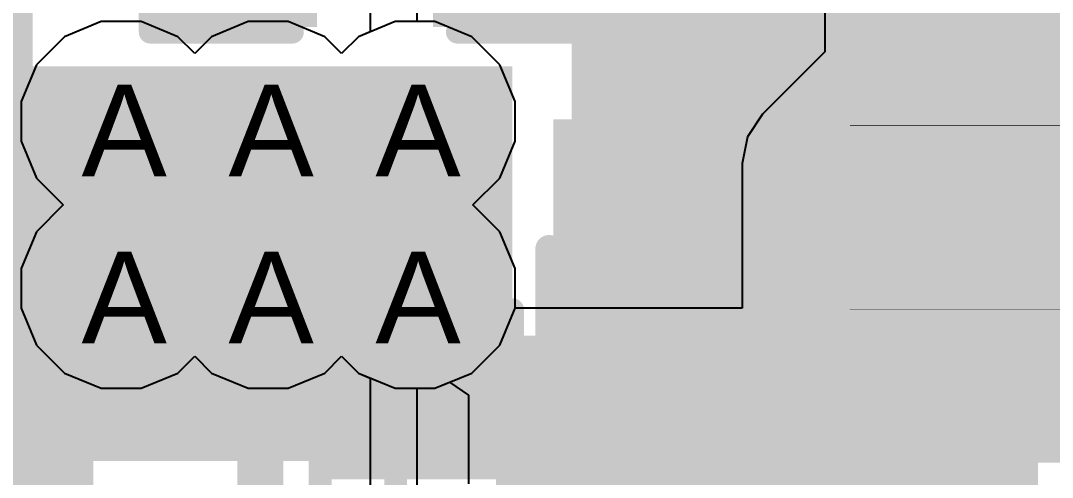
# Model space of a CAD drawing. Header units: inches. Extents: x 0 to 5271, y 0 to 5417.
# Drawn here: x 7.05 to 12.77, y 64.32 to 66.85 of the extents above; entities that cross this region are included whole.
import ezdxf

# ---------------------------------------------------------------- set-up
doc = ezdxf.new("R2010")
doc.units = ezdxf.units.IN
for name, color, linetype in [('Bottom Layer', 5, 'Continuous'), ('Bottom Overlay', 54, 'Continuous'), ('Bottom Paste', 16, 'Continuous'), ('Bottom Solder', 6, 'Continuous'), ('Drill Drawing', 1, 'Continuous'), ('L2_GND1', 16, 'Continuous'), ('L3_SIG1', 76, 'Continuous'), ('L4_PWR', 90, 'Continuous'), ('L5_GND2', 156, 'Continuous'), ('L6_SIG2', 130, 'Continuous'), ('L7_GND3', 216, 'Continuous'), ('Top Layer', 1, 'Continuous'), ('Top Overlay', 2, 'Continuous'), ('Top Paste', 8, 'Continuous'), ('Top Solder', 216, 'Continuous'), ('Via Holes', 16, 'Continuous')]:
    doc.layers.add(name, color=color, linetype=linetype)
doc.styles.add('Arial', font='', dxfattribs={"height": 0.2})
doc.styles.get('Arial').set_extended_font_data('Arial')

# ---------------------------------------------------------------- blocks, each defined once
blk = doc.blocks.new('CP2102N_A02_GQFN24R_141')
at = {"layer": 'Top Layer'}
for points in [[(-1.4, 1.525), (-1.4, 2.375), (-1.1, 2.375), (-1.1, 1.525)], [(-0.9, 1.525), (-0.9, 2.375), (-0.6, 2.375), (-0.6, 1.525)], [(-0.4, 1.525), (-0.4, 2.375), (-0.1, 2.375), (-0.1, 1.525)], [(0.1, 1.525), (0.1, 2.375), (0.4, 2.375), (0.4, 1.525)], [(0.6, 1.525), (0.6, 2.375), (0.9, 2.375), (0.9, 1.525)], [(1.1, 1.525), (1.1, 2.375), (1.4, 2.375), (1.4, 1.525)], [(-2.375, 1.4), (-1.525, 1.4), (-1.525, 1.1), (-2.375, 1.1)], [(1.525, 1.4), (2.375, 1.4), (2.375, 1.1), (1.525, 1.1)], [(-1.275, -1.275), (-1.275, 1.275), (1.275, 1.275), (1.275, -1.275)], [(-2.375, 0.9), (-1.525, 0.9), (-1.525, 0.6), (-2.375, 0.6)], [(1.525, 0.9), (2.375, 0.9), (2.375, 0.6), (1.525, 0.6)], [(-2.375, 0.4), (-1.525, 0.4), (-1.525, 0.1), (-2.375, 0.1)], [(1.525, 0.4), (2.375, 0.4), (2.375, 0.1), (1.525, 0.1)], [(-2.375, -0.1), (-1.525, -0.1), (-1.525, -0.4), (-2.375, -0.4)], [(1.525, -0.1), (2.375, -0.1), (2.375, -0.4), (1.525, -0.4)], [(-2.375, -0.6), (-1.525, -0.6), (-1.525, -0.9), (-2.375, -0.9)], [(1.525, -0.6), (2.375, -0.6), (2.375, -0.9), (1.525, -0.9)], [(-2.375, -1.1), (-1.525, -1.1), (-1.525, -1.4), (-2.375, -1.4)], [(1.525, -1.1), (2.375, -1.1), (2.375, -1.4), (1.525, -1.4)], [(-1.4, -2.375), (-1.4, -1.525), (-1.1, -1.525), (-1.1, -2.375)], [(-0.9, -2.375), (-0.9, -1.525), (-0.6, -1.525), (-0.6, -2.375)], [(-0.4, -2.375), (-0.4, -1.525), (-0.1, -1.525), (-0.1, -2.375)], [(0.1, -2.375), (0.1, -1.525), (0.4, -1.525), (0.4, -2.375)], [(0.6, -2.375), (0.6, -1.525), (0.9, -1.525), (0.9, -2.375)], [(1.1, -2.375), (1.1, -1.525), (1.4, -1.525), (1.4, -2.375)]]:
    blk.add_hatch(color=1, dxfattribs=at).paths.add_polyline_path(points)
at = {"layer": 'Top Paste'}
for points in [[(-1.4, 1.525), (-1.4, 2.375), (-1.1, 2.375), (-1.1, 1.525)], [(-0.9, 1.525), (-0.9, 2.375), (-0.6, 2.375), (-0.6, 1.525)], [(-0.4, 1.525), (-0.4, 2.375), (-0.1, 2.375), (-0.1, 1.525)], [(0.1, 1.525), (0.1, 2.375), (0.4, 2.375), (0.4, 1.525)], [(0.6, 1.525), (0.6, 2.375), (0.9, 2.375), (0.9, 1.525)], [(1.1, 1.525), (1.1, 2.375), (1.4, 2.375), (1.4, 1.525)], [(-2.375, 1.4), (-1.525, 1.4), (-1.525, 1.1), (-2.375, 1.1)], [(1.525, 1.4), (2.375, 1.4), (2.375, 1.1), (1.525, 1.1)], [(-1.275, -1.275), (-1.275, 1.275), (1.275, 1.275), (1.275, -1.275)], [(-2.375, 0.9), (-1.525, 0.9), (-1.525, 0.6), (-2.375, 0.6)], [(1.525, 0.9), (2.375, 0.9), (2.375, 0.6), (1.525, 0.6)], [(-2.375, 0.4), (-1.525, 0.4), (-1.525, 0.1), (-2.375, 0.1)], [(1.525, 0.4), (2.375, 0.4), (2.375, 0.1), (1.525, 0.1)], [(-2.375, -0.1), (-1.525, -0.1), (-1.525, -0.4), (-2.375, -0.4)], [(1.525, -0.1), (2.375, -0.1), (2.375, -0.4), (1.525, -0.4)], [(-2.375, -0.6), (-1.525, -0.6), (-1.525, -0.9), (-2.375, -0.9)], [(1.525, -0.6), (2.375, -0.6), (2.375, -0.9), (1.525, -0.9)], [(-2.375, -1.1), (-1.525, -1.1), (-1.525, -1.4), (-2.375, -1.4)], [(1.525, -1.1), (2.375, -1.1), (2.375, -1.4), (1.525, -1.4)], [(-1.4, -2.375), (-1.4, -1.525), (-1.1, -1.525), (-1.1, -2.375)], [(-0.9, -2.375), (-0.9, -1.525), (-0.6, -1.525), (-0.6, -2.375)], [(-0.4, -2.375), (-0.4, -1.525), (-0.1, -1.525), (-0.1, -2.375)], [(0.1, -2.375), (0.1, -1.525), (0.4, -1.525), (0.4, -2.375)], [(0.6, -2.375), (0.6, -1.525), (0.9, -1.525), (0.9, -2.375)], [(1.1, -2.375), (1.1, -1.525), (1.4, -1.525), (1.4, -2.375)]]:
    blk.add_hatch(color=8, dxfattribs=at).paths.add_polyline_path(points)
at = {"layer": 'Top Solder'}
for points in [[(-1.5016, 1.4234), (-1.5016, 2.4766), (-0.9984, 2.4766), (-0.9984, 1.4234)], [(-1.0016, 1.4234), (-1.0016, 2.4766), (-0.4984, 2.4766), (-0.4984, 1.4234)], [(-0.5016, 1.4234), (-0.5016, 2.4766), (0.0016, 2.4766), (0.0016, 1.4234)], [(-0.0016, 1.4234), (-0.0016, 2.4766), (0.5016, 2.4766), (0.5016, 1.4234)], [(0.4984, 1.4234), (0.4984, 2.4766), (1.0016, 2.4766), (1.0016, 1.4234)], [(0.9984, 1.4234), (0.9984, 2.4766), (1.5016, 2.4766), (1.5016, 1.4234)], [(-2.4766, 1.5016), (-1.4234, 1.5016), (-1.4234, 0.9984), (-2.4766, 0.9984)], [(1.4234, 1.5016), (2.4766, 1.5016), (2.4766, 0.9984), (1.4234, 0.9984)], [(-1.3766, -1.3766), (-1.3766, 1.3766), (1.3766, 1.3766), (1.3766, -1.3766)], [(-2.4766, 1.0016), (-1.4234, 1.0016), (-1.4234, 0.4984), (-2.4766, 0.4984)], [(1.4234, 1.0016), (2.4766, 1.0016), (2.4766, 0.4984), (1.4234, 0.4984)], [(-2.4766, 0.5016), (-1.4234, 0.5016), (-1.4234, -0.0016), (-2.4766, -0.0016)], [(1.4234, 0.5016), (2.4766, 0.5016), (2.4766, -0.0016), (1.4234, -0.0016)], [(-2.4766, 0.0016), (-1.4234, 0.0016), (-1.4234, -0.5016), (-2.4766, -0.5016)], [(1.4234, 0.0016), (2.4766, 0.0016), (2.4766, -0.5016), (1.4234, -0.5016)], [(-2.4766, -0.4984), (-1.4234, -0.4984), (-1.4234, -1.0016), (-2.4766, -1.0016)], [(1.4234, -0.4984), (2.4766, -0.4984), (2.4766, -1.0016), (1.4234, -1.0016)], [(-2.4766, -0.9984), (-1.4234, -0.9984), (-1.4234, -1.5016), (-2.4766, -1.5016)], [(1.4234, -0.9984), (2.4766, -0.9984), (2.4766, -1.5016), (1.4234, -1.5016)], [(-1.5016, -2.4766), (-1.5016, -1.4234), (-0.9984, -1.4234), (-0.9984, -2.4766)], [(-1.0016, -2.4766), (-1.0016, -1.4234), (-0.4984, -1.4234), (-0.4984, -2.4766)], [(-0.5016, -2.4766), (-0.5016, -1.4234), (0.0016, -1.4234), (0.0016, -2.4766)], [(-0.0016, -2.4766), (-0.0016, -1.4234), (0.5016, -1.4234), (0.5016, -2.4766)], [(0.4984, -2.4766), (0.4984, -1.4234), (1.0016, -1.4234), (1.0016, -2.4766)], [(0.9984, -2.4766), (0.9984, -1.4234), (1.5016, -1.4234), (1.5016, -2.4766)]]:
    blk.add_hatch(color=216, dxfattribs=at).paths.add_polyline_path(points)
at = {"layer": 'Top Overlay'}
for points in [[(-2.0574, 1.5748, 0.127, 0.127, 0), (-2.0574, 2.0574, 0.127, 0.127, 0)], [(-2.0574, 2.0574, 0.127, 0.127, 0), (-1.651, 2.0574, 0.127, 0.127, 0)], [(1.651, 2.0574, 0.127, 0.127, 0), (2.0574, 2.0574, 0.127, 0.127, 0)], [(2.0574, 1.5748, 0.127, 0.127, 0), (2.0574, 2.0574, 0.127, 0.127, 0)], [(-2.0574, -2.0574, 0.127, 0.127, 0), (-2.0574, -1.5748, 0.127, 0.127, 0)], [(2.0574, -2.0574, 0.127, 0.127, 0), (2.0574, -1.5748, 0.127, 0.127, 0)], [(-2.0574, -2.0574, 0.127, 0.127, 0), (-1.651, -2.0574, 0.127, 0.127, 0)], [(1.651, -2.0574, 0.127, 0.127, 0), (2.0574, -2.0574, 0.127, 0.127, 0)]]:
    blk.add_lwpolyline(points, format="xyseb", dxfattribs=at)
for points in [[(-2.0892, 2.0574, 0.0635, 0.0635, 1), (-2.0257, 2.0574, 0.0635, 0.0635, 1)], [(-2.0892, 2.0574, 0.0635, 0.0635, 1), (-2.0257, 2.0574, 0.0635, 0.0635, 1)], [(-1.6828, 2.0574, 0.0635, 0.0635, 1), (-1.6193, 2.0574, 0.0635, 0.0635, 1)], [(1.6192, 2.0574, 0.0635, 0.0635, 1), (1.6827, 2.0574, 0.0635, 0.0635, 1)], [(2.0256, 2.0574, 0.0635, 0.0635, 1), (2.0891, 2.0574, 0.0635, 0.0635, 1)], [(2.0256, 2.0574, 0.0635, 0.0635, 1), (2.0891, 2.0574, 0.0635, 0.0635, 1)], [(-2.0892, 1.5748, 0.0635, 0.0635, 1), (-2.0257, 1.5748, 0.0635, 0.0635, 1)], [(2.0256, 1.5748, 0.0635, 0.0635, 1), (2.0891, 1.5748, 0.0635, 0.0635, 1)], [(-2.54, 1.2192, 0.217, 0.217, 1), (-2.6416, 1.2192, 0.217, 0.217, 1)], [(-2.6959, 1.2192, 0.1085, 0.1085, 1), (-2.5874, 1.2192, 0.1085, 0.1085, 1)], [(-2.5942, 1.2192, 0.1085, 0.1085, 1), (-2.4857, 1.2192, 0.1085, 0.1085, 1)], [(-2.0892, -1.5748, 0.0635, 0.0635, 1), (-2.0257, -1.5748, 0.0635, 0.0635, 1)], [(2.0256, -1.5748, 0.0635, 0.0635, 1), (2.0891, -1.5748, 0.0635, 0.0635, 1)], [(-2.0892, -2.0574, 0.0635, 0.0635, 1), (-2.0257, -2.0574, 0.0635, 0.0635, 1)], [(-2.0892, -2.0574, 0.0635, 0.0635, 1), (-2.0257, -2.0574, 0.0635, 0.0635, 1)], [(-1.6828, -2.0574, 0.0635, 0.0635, 1), (-1.6193, -2.0574, 0.0635, 0.0635, 1)], [(1.6192, -2.0574, 0.0635, 0.0635, 1), (1.6827, -2.0574, 0.0635, 0.0635, 1)], [(2.0256, -2.0574, 0.0635, 0.0635, 1), (2.0891, -2.0574, 0.0635, 0.0635, 1)], [(2.0256, -2.0574, 0.0635, 0.0635, 1), (2.0891, -2.0574, 0.0635, 0.0635, 1)]]:
    blk.add_lwpolyline(points, format="xyseb", close=True, dxfattribs=at)
blk = doc.blocks.new('R___0603_B_213')
at = {"layer": 'Bottom Layer'}
for points in [[(-1.143, -0.4445), (-1.143, 0.4445), (-0.381, 0.4445), (-0.381, -0.4445)], [(0.381, -0.4445), (0.381, 0.4445), (1.143, 0.4445), (1.143, -0.4445)]]:
    blk.add_hatch(color=5, dxfattribs=at).paths.add_polyline_path(points)
at = {"layer": 'Bottom Paste'}
for points in [[(-1.143, -0.4445), (-1.143, 0.4445), (-0.381, 0.4445), (-0.381, -0.4445)], [(0.381, -0.4445), (0.381, 0.4445), (1.143, 0.4445), (1.143, -0.4445)]]:
    blk.add_hatch(color=16, dxfattribs=at).paths.add_polyline_path(points)
at = {"layer": 'Bottom Solder'}
for points in [[(-1.2446, -0.5461), (-1.2446, 0.5461), (-0.2794, 0.5461), (-0.2794, -0.5461)], [(0.2794, -0.5461), (0.2794, 0.5461), (1.2446, 0.5461), (1.2446, -0.5461)]]:
    blk.add_hatch(color=6, dxfattribs=at).paths.add_polyline_path(points)
at = {"layer": 'Bottom Overlay'}
for points in [[(-1.2192, 0.5334, 0.127, 0.127, 0), (-1.2192, -0.5334, 0.127, 0.127, 0)], [(-1.2192, 0.5334, 0.127, 0.127, 0), (1.2192, 0.5334, 0.127, 0.127, 0)], [(1.2192, 0.5334, 0.127, 0.127, 0), (1.2192, -0.5334, 0.127, 0.127, 0)], [(-1.2192, -0.5334, 0.127, 0.127, 0), (1.2192, -0.5334, 0.127, 0.127, 0)]]:
    blk.add_lwpolyline(points, format="xyseb", dxfattribs=at)
for points in [[(-1.2509, 0.5334, 0.0635, 0.0635, 1), (-1.1874, 0.5334, 0.0635, 0.0635, 1)], [(-1.2509, 0.5334, 0.0635, 0.0635, 1), (-1.1874, 0.5334, 0.0635, 0.0635, 1)], [(1.1875, 0.5334, 0.0635, 0.0635, 1), (1.251, 0.5334, 0.0635, 0.0635, 1)], [(1.1875, 0.5334, 0.0635, 0.0635, 1), (1.251, 0.5334, 0.0635, 0.0635, 1)], [(-1.2509, -0.5334, 0.0635, 0.0635, 1), (-1.1874, -0.5334, 0.0635, 0.0635, 1)], [(-1.2509, -0.5334, 0.0635, 0.0635, 1), (-1.1874, -0.5334, 0.0635, 0.0635, 1)], [(1.1875, -0.5334, 0.0635, 0.0635, 1), (1.251, -0.5334, 0.0635, 0.0635, 1)], [(1.1875, -0.5334, 0.0635, 0.0635, 1), (1.251, -0.5334, 0.0635, 0.0635, 1)]]:
    blk.add_lwpolyline(points, format="xyseb", close=True, dxfattribs=at)
blk = doc.blocks.new('C___0603_B_238')
at = {"layer": 'Bottom Layer'}
for points in [[(-1.143, -0.4445), (-1.143, 0.4445), (-0.381, 0.4445), (-0.381, -0.4445)], [(0.381, -0.4445), (0.381, 0.4445), (1.143, 0.4445), (1.143, -0.4445)]]:
    blk.add_hatch(color=5, dxfattribs=at).paths.add_polyline_path(points)
at = {"layer": 'Bottom Paste'}
for points in [[(-1.143, -0.4445), (-1.143, 0.4445), (-0.381, 0.4445), (-0.381, -0.4445)], [(0.381, -0.4445), (0.381, 0.4445), (1.143, 0.4445), (1.143, -0.4445)]]:
    blk.add_hatch(color=16, dxfattribs=at).paths.add_polyline_path(points)
at = {"layer": 'Bottom Solder'}
for points in [[(-1.203, -0.5045), (-1.203, 0.5045), (-0.321, 0.5045), (-0.321, -0.5045)], [(0.321, -0.5045), (0.321, 0.5045), (1.203, 0.5045), (1.203, -0.5045)]]:
    blk.add_hatch(color=6, dxfattribs=at).paths.add_polyline_path(points)
at = {"layer": 'Bottom Overlay'}
for points in [[(-1.2446, -0.5334, 0.127, 0.127, 0), (-1.2446, 0.5334, 0.127, 0.127, 0)], [(-1.2446, 0.5334, 0.127, 0.127, 0), (-0.4572, 0.5334, 0.127, 0.127, 0)], [(0.4572, 0.5334, 0.127, 0.127, 0), (1.2446, 0.5334, 0.127, 0.127, 0)], [(1.2446, -0.5334, 0.127, 0.127, 0), (1.2446, 0.5334, 0.127, 0.127, 0)], [(-1.2446, -0.5334, 0.127, 0.127, 0), (-0.4572, -0.5334, 0.127, 0.127, 0)], [(0.4572, -0.5334, 0.127, 0.127, 0), (1.2446, -0.5334, 0.127, 0.127, 0)]]:
    blk.add_lwpolyline(points, format="xyseb", dxfattribs=at)
for points in [[(-1.2764, 0.5334, 0.0635, 0.0635, 1), (-1.2129, 0.5334, 0.0635, 0.0635, 1)], [(-1.2764, 0.5334, 0.0635, 0.0635, 1), (-1.2129, 0.5334, 0.0635, 0.0635, 1)], [(-0.489, 0.5334, 0.0635, 0.0635, 1), (-0.4255, 0.5334, 0.0635, 0.0635, 1)], [(0.4254, 0.5334, 0.0635, 0.0635, 1), (0.4889, 0.5334, 0.0635, 0.0635, 1)], [(1.2128, 0.5334, 0.0635, 0.0635, 1), (1.2763, 0.5334, 0.0635, 0.0635, 1)], [(1.2128, 0.5334, 0.0635, 0.0635, 1), (1.2763, 0.5334, 0.0635, 0.0635, 1)], [(-1.2764, -0.5334, 0.0635, 0.0635, 1), (-1.2129, -0.5334, 0.0635, 0.0635, 1)], [(-1.2764, -0.5334, 0.0635, 0.0635, 1), (-1.2129, -0.5334, 0.0635, 0.0635, 1)], [(-0.489, -0.5334, 0.0635, 0.0635, 1), (-0.4255, -0.5334, 0.0635, 0.0635, 1)], [(0.4254, -0.5334, 0.0635, 0.0635, 1), (0.4889, -0.5334, 0.0635, 0.0635, 1)], [(1.2128, -0.5334, 0.0635, 0.0635, 1), (1.2763, -0.5334, 0.0635, 0.0635, 1)], [(1.2128, -0.5334, 0.0635, 0.0635, 1), (1.2763, -0.5334, 0.0635, 0.0635, 1)]]:
    blk.add_lwpolyline(points, format="xyseb", close=True, dxfattribs=at)
blk = doc.blocks.new('C____B_B_239')
at = {"layer": 'Bottom Layer'}
for points in [[(-0.85, 1.5), (-0.85, -1.5), (-2.55, -1.5), (-2.55, 1.5)], [(2.55, 1.5), (2.55, -1.5), (0.85, -1.5), (0.85, 1.5)]]:
    blk.add_hatch(color=5, dxfattribs=at).paths.add_polyline_path(points)
at = {"layer": 'Bottom Paste'}
for points in [[(-0.85, 1.5), (-0.85, -1.5), (-2.55, -1.5), (-2.55, 1.5)], [(2.55, 1.5), (2.55, -1.5), (0.85, -1.5), (0.85, 1.5)]]:
    blk.add_hatch(color=16, dxfattribs=at).paths.add_polyline_path(points)
at = {"layer": 'Bottom Solder'}
for points in [[(-0.7484, 1.6016), (-0.7484, -1.6016), (-2.6516, -1.6016), (-2.6516, 1.6016)], [(2.6516, 1.6016), (2.6516, -1.6016), (0.7484, -1.6016), (0.7484, 1.6016)]]:
    blk.add_hatch(color=6, dxfattribs=at).paths.add_polyline_path(points)
at = {"layer": 'Bottom Overlay'}
for points in [[(2.0283, 1.6256, 0.1524, 0.1524, 0), (-1.9341, 1.6256, 0.1524, 0.1524, 0)], [(2.0283, -1.6256, 0.1524, 0.1524, 0), (-1.9341, -1.6256, 0.1524, 0.1524, 0)]]:
    blk.add_lwpolyline(points, format="xyseb", dxfattribs=at)
for points in [[(-1.9722, 1.6256, 0.0762, 0.0762, 1), (-1.896, 1.6256, 0.0762, 0.0762, 1)], [(1.9902, 1.6256, 0.0762, 0.0762, 1), (2.0664, 1.6256, 0.0762, 0.0762, 1)], [(-1.9722, -1.6256, 0.0762, 0.0762, 1), (-1.896, -1.6256, 0.0762, 0.0762, 1)], [(1.9902, -1.6256, 0.0762, 0.0762, 1), (2.0664, -1.6256, 0.0762, 0.0762, 1)]]:
    blk.add_lwpolyline(points, format="xyseb", close=True, dxfattribs=at)
blk = doc.blocks.new('C____E_B_241')
at = {"layer": 'Bottom Layer'}
blk.add_hatch(color=5, dxfattribs=at).paths.add_polyline_path([(-1.395, 1.285), (1.395, 1.285), (1.395, -1.285), (-1.395, -1.285)])
at = {"layer": 'Bottom Paste'}
blk.add_hatch(color=16, dxfattribs=at).paths.add_polyline_path([(-1.395, 1.285), (1.395, 1.285), (1.395, -1.285), (-1.395, -1.285)])
at = {"layer": 'Bottom Solder'}
blk.add_hatch(color=6, dxfattribs=at).paths.add_polyline_path([(-1.4966, 1.3866), (1.4966, 1.3866), (1.4966, -1.3866), (-1.4966, -1.3866)])
at = {"layer": 'Bottom Overlay'}
for points in [[(7.03, 2.3114, 0.254, 0.254, 0), (-0.3868, 2.3114, 0.254, 0.254, 0)], [(-0.3868, 1.5748, 0.254, 0.254, 0), (-0.3868, 2.3114, 0.254, 0.254, 0)]]:
    blk.add_lwpolyline(points, format="xyseb", dxfattribs=at)
for points in [[(-0.4503, 2.3114, 0.127, 0.127, 1), (-0.3233, 2.3114, 0.127, 0.127, 1)], [(-0.4503, 2.3114, 0.127, 0.127, 1), (-0.3233, 2.3114, 0.127, 0.127, 1)], [(-0.4503, 1.5748, 0.127, 0.127, 1), (-0.3233, 1.5748, 0.127, 0.127, 1)]]:
    blk.add_lwpolyline(points, format="xyseb", close=True, dxfattribs=at)
blk = doc.blocks.new('R___0402_390')
at = {"layer": 'Top Layer'}
for points in [[(-0.6985, -0.3175), (-0.6985, 0.3175), (-0.2413, 0.3175), (-0.2413, -0.3175)], [(0.2413, -0.3175), (0.2413, 0.3175), (0.6985, 0.3175), (0.6985, -0.3175)]]:
    blk.add_hatch(color=1, dxfattribs=at).paths.add_polyline_path(points)
at = {"layer": 'Top Paste'}
for points in [[(-0.6985, -0.3175), (-0.6985, 0.3175), (-0.2413, 0.3175), (-0.2413, -0.3175)], [(0.2413, -0.3175), (0.2413, 0.3175), (0.6985, 0.3175), (0.6985, -0.3175)]]:
    blk.add_hatch(color=8, dxfattribs=at).paths.add_polyline_path(points)
at = {"layer": 'Top Solder'}
for points in [[(-0.7535, -0.3725), (-0.7535, 0.3725), (-0.1863, 0.3725), (-0.1863, -0.3725)], [(0.1863, -0.3725), (0.1863, 0.3725), (0.7535, 0.3725), (0.7535, -0.3725)]]:
    blk.add_hatch(color=216, dxfattribs=at).paths.add_polyline_path(points)
at = {"layer": 'Top Overlay'}
for points in [[(-0.7874, 0.4064, 0.127, 0.127, 0), (0.7874, 0.4064, 0.127, 0.127, 0)], [(-0.7874, -0.4064, 0.127, 0.127, 0), (-0.7874, 0.4064, 0.127, 0.127, 0)], [(0.7874, -0.4064, 0.127, 0.127, 0), (0.7874, 0.4064, 0.127, 0.127, 0)], [(-0.7874, -0.4064, 0.127, 0.127, 0), (0.7874, -0.4064, 0.127, 0.127, 0)], [(-0.8128, -0.4318, 0.00323, 0.00323, 0), (0.8128, -0.4318, 0.00323, 0.00323, 0)]]:
    blk.add_lwpolyline(points, format="xyseb", dxfattribs=at)
for points in [[(-0.8191, 0.4064, 0.0635, 0.0635, 1), (-0.7556, 0.4064, 0.0635, 0.0635, 1)], [(-0.8191, 0.4064, 0.0635, 0.0635, 1), (-0.7556, 0.4064, 0.0635, 0.0635, 1)], [(0.7557, 0.4064, 0.0635, 0.0635, 1), (0.8192, 0.4064, 0.0635, 0.0635, 1)], [(0.7557, 0.4064, 0.0635, 0.0635, 1), (0.8192, 0.4064, 0.0635, 0.0635, 1)], [(-0.8191, -0.4064, 0.0635, 0.0635, 1), (-0.7556, -0.4064, 0.0635, 0.0635, 1)], [(-0.8191, -0.4064, 0.0635, 0.0635, 1), (-0.7556, -0.4064, 0.0635, 0.0635, 1)], [(0.7557, -0.4064, 0.0635, 0.0635, 1), (0.8192, -0.4064, 0.0635, 0.0635, 1)], [(0.7557, -0.4064, 0.0635, 0.0635, 1), (0.8192, -0.4064, 0.0635, 0.0635, 1)], [(-0.8136, -0.4318, 0.00161, 0.00161, 1), (-0.812, -0.4318, 0.00161, 0.00161, 1)], [(0.812, -0.4318, 0.00161, 0.00161, 1), (0.8136, -0.4318, 0.00161, 0.00161, 1)]]:
    blk.add_lwpolyline(points, format="xyseb", close=True, dxfattribs=at)
blk = doc.blocks.new('R___0402_391')
at = {"layer": 'Top Layer'}
for points in [[(-0.6985, -0.3174), (-0.6985, 0.3176), (-0.2413, 0.3176), (-0.2413, -0.3174)], [(0.2413, -0.3174), (0.2413, 0.3176), (0.6985, 0.3176), (0.6985, -0.3174)]]:
    blk.add_hatch(color=1, dxfattribs=at).paths.add_polyline_path(points)
at = {"layer": 'Top Paste'}
for points in [[(-0.6985, -0.3174), (-0.6985, 0.3176), (-0.2413, 0.3176), (-0.2413, -0.3174)], [(0.2413, -0.3174), (0.2413, 0.3176), (0.6985, 0.3176), (0.6985, -0.3174)]]:
    blk.add_hatch(color=8, dxfattribs=at).paths.add_polyline_path(points)
at = {"layer": 'Top Solder'}
for points in [[(-0.7535, -0.3725), (-0.7535, 0.3726), (-0.1863, 0.3726), (-0.1863, -0.3725)], [(0.1863, -0.3725), (0.1863, 0.3726), (0.7535, 0.3726), (0.7535, -0.3725)]]:
    blk.add_hatch(color=216, dxfattribs=at).paths.add_polyline_path(points)
at = {"layer": 'Top Overlay'}
for points in [[(-0.7874, 0.4065, 0.127, 0.127, 0), (0.7874, 0.4065, 0.127, 0.127, 0)], [(-0.7874, -0.4063, 0.127, 0.127, 0), (-0.7874, 0.4065, 0.127, 0.127, 0)], [(0.7874, -0.4063, 0.127, 0.127, 0), (0.7874, 0.4065, 0.127, 0.127, 0)], [(-0.7874, -0.4063, 0.127, 0.127, 0), (0.7874, -0.4063, 0.127, 0.127, 0)], [(-0.8128, -0.4317, 0.00323, 0.00323, 0), (0.8128, -0.4317, 0.00323, 0.00323, 0)]]:
    blk.add_lwpolyline(points, format="xyseb", dxfattribs=at)
for points in [[(-0.8191, 0.4065, 0.0635, 0.0635, 1), (-0.7556, 0.4065, 0.0635, 0.0635, 1)], [(-0.8191, 0.4065, 0.0635, 0.0635, 1), (-0.7556, 0.4065, 0.0635, 0.0635, 1)], [(0.7557, 0.4065, 0.0635, 0.0635, 1), (0.8192, 0.4065, 0.0635, 0.0635, 1)], [(0.7557, 0.4065, 0.0635, 0.0635, 1), (0.8192, 0.4065, 0.0635, 0.0635, 1)], [(-0.8191, -0.4063, 0.0635, 0.0635, 1), (-0.7556, -0.4063, 0.0635, 0.0635, 1)], [(-0.8191, -0.4063, 0.0635, 0.0635, 1), (-0.7556, -0.4063, 0.0635, 0.0635, 1)], [(0.7557, -0.4063, 0.0635, 0.0635, 1), (0.8192, -0.4063, 0.0635, 0.0635, 1)], [(0.7557, -0.4063, 0.0635, 0.0635, 1), (0.8192, -0.4063, 0.0635, 0.0635, 1)], [(-0.8136, -0.4317, 0.00161, 0.00161, 1), (-0.812, -0.4317, 0.00161, 0.00161, 1)], [(0.812, -0.4317, 0.00161, 0.00161, 1), (0.8136, -0.4317, 0.00161, 0.00161, 1)]]:
    blk.add_lwpolyline(points, format="xyseb", close=True, dxfattribs=at)

msp = doc.modelspace()

# ---------------------------------------------------------------- hatches: boundary and pattern name
at = {"layer": 'Bottom Layer'}
for points in [[(7.1207, 72.5711), (5.9113, 72.5711), (5.9113, 65.7352), (7.1207, 65.7352)], [(10.1078, 67.8528), (10.1078, 64.5024), (13.1064, 64.5024), (13.1064, 67.8528)], [(4.7856, 64.4096), (9.779, 64.4096), (9.779, 66.5968), (4.7856, 66.5968)], [(7.5739, 64.4731), (8.175, 64.4731), (8.175, 65.3665), (7.5739, 65.3665)]]:
    msp.add_hatch(color=5, dxfattribs=at).paths.add_polyline_path(points)
h = msp.add_hatch(color=5, dxfattribs=at)
edge = h.paths.add_edge_path()
edge.add_arc((7.6113, 66.292), 0.3, 0, 360)
h = msp.add_hatch(color=5, dxfattribs=at)
edge = h.paths.add_edge_path()
edge.add_arc((8.4254, 66.292), 0.3, 0, 360)
h = msp.add_hatch(color=5, dxfattribs=at)
edge = h.paths.add_edge_path()
edge.add_arc((9.2395, 66.292), 0.3, 0, 360)
h = msp.add_hatch(color=5, dxfattribs=at)
edge = h.paths.add_edge_path()
edge.add_arc((7.6113, 65.3665), 0.3, 0, 360)
h = msp.add_hatch(color=5, dxfattribs=at)
edge = h.paths.add_edge_path()
edge.add_arc((8.4254, 65.3665), 0.3, 0, 360)
h = msp.add_hatch(color=5, dxfattribs=at)
edge = h.paths.add_edge_path()
edge.add_arc((9.2395, 65.3665), 0.3, 0, 360)
at = {"layer": 'L2_GND1'}
h = msp.add_hatch(color=16, dxfattribs=at)
edge = h.paths.add_edge_path()
edge.add_arc((7.6113, 66.292), 0.3, 0, 360)
h = msp.add_hatch(color=16, dxfattribs=at)
edge = h.paths.add_edge_path()
edge.add_arc((8.4254, 66.292), 0.3, 0, 360)
h = msp.add_hatch(color=16, dxfattribs=at)
edge = h.paths.add_edge_path()
edge.add_arc((9.2395, 66.292), 0.3, 0, 360)
h = msp.add_hatch(color=16, dxfattribs=at)
edge = h.paths.add_edge_path()
edge.add_arc((7.6113, 65.3665), 0.3, 0, 360)
h = msp.add_hatch(color=16, dxfattribs=at)
edge = h.paths.add_edge_path()
edge.add_arc((8.4254, 65.3665), 0.3, 0, 360)
h = msp.add_hatch(color=16, dxfattribs=at)
edge = h.paths.add_edge_path()
edge.add_arc((9.2395, 65.3665), 0.3, 0, 360)
at = {"layer": 'L3_SIG1'}
h = msp.add_hatch(color=76, dxfattribs=at)
edge = h.paths.add_edge_path()
edge.add_arc((7.6113, 66.292), 0.3, 0, 360)
h = msp.add_hatch(color=76, dxfattribs=at)
edge = h.paths.add_edge_path()
edge.add_arc((8.4254, 66.292), 0.3, 0, 360)
h = msp.add_hatch(color=76, dxfattribs=at)
edge = h.paths.add_edge_path()
edge.add_arc((9.2395, 66.292), 0.3, 0, 360)
h = msp.add_hatch(color=76, dxfattribs=at)
edge = h.paths.add_edge_path()
edge.add_arc((7.6113, 65.3665), 0.3, 0, 360)
h = msp.add_hatch(color=76, dxfattribs=at)
edge = h.paths.add_edge_path()
edge.add_arc((8.4254, 65.3665), 0.3, 0, 360)
h = msp.add_hatch(color=76, dxfattribs=at)
edge = h.paths.add_edge_path()
edge.add_arc((9.2395, 65.3665), 0.3, 0, 360)
at = {"layer": 'L4_PWR'}
h = msp.add_hatch(color=90, dxfattribs=at)
edge = h.paths.add_edge_path()
edge.add_arc((7.6113, 66.292), 0.3, 0, 360)
h = msp.add_hatch(color=90, dxfattribs=at)
edge = h.paths.add_edge_path()
edge.add_arc((8.4254, 66.292), 0.3, 0, 360)
h = msp.add_hatch(color=90, dxfattribs=at)
edge = h.paths.add_edge_path()
edge.add_arc((9.2395, 66.292), 0.3, 0, 360)
h = msp.add_hatch(color=90, dxfattribs=at)
edge = h.paths.add_edge_path()
edge.add_arc((7.6113, 65.3665), 0.3, 0, 360)
h = msp.add_hatch(color=90, dxfattribs=at)
edge = h.paths.add_edge_path()
edge.add_arc((8.4254, 65.3665), 0.3, 0, 360)
h = msp.add_hatch(color=90, dxfattribs=at)
edge = h.paths.add_edge_path()
edge.add_arc((9.2395, 65.3665), 0.3, 0, 360)
at = {"layer": 'L5_GND2'}
h = msp.add_hatch(color=156, dxfattribs=at)
edge = h.paths.add_edge_path()
edge.add_arc((7.6113, 66.292), 0.3, 0, 360)
h = msp.add_hatch(color=156, dxfattribs=at)
edge = h.paths.add_edge_path()
edge.add_arc((8.4254, 66.292), 0.3, 0, 360)
h = msp.add_hatch(color=156, dxfattribs=at)
edge = h.paths.add_edge_path()
edge.add_arc((9.2395, 66.292), 0.3, 0, 360)
h = msp.add_hatch(color=156, dxfattribs=at)
edge = h.paths.add_edge_path()
edge.add_arc((7.6113, 65.3665), 0.3, 0, 360)
h = msp.add_hatch(color=156, dxfattribs=at)
edge = h.paths.add_edge_path()
edge.add_arc((8.4254, 65.3665), 0.3, 0, 360)
h = msp.add_hatch(color=156, dxfattribs=at)
edge = h.paths.add_edge_path()
edge.add_arc((9.2395, 65.3665), 0.3, 0, 360)
at = {"layer": 'L6_SIG2'}
h = msp.add_hatch(color=130, dxfattribs=at)
edge = h.paths.add_edge_path()
edge.add_arc((7.6113, 66.292), 0.3, 0, 360)
h = msp.add_hatch(color=130, dxfattribs=at)
edge = h.paths.add_edge_path()
edge.add_arc((8.4254, 66.292), 0.3, 0, 360)
h = msp.add_hatch(color=130, dxfattribs=at)
edge = h.paths.add_edge_path()
edge.add_arc((9.2395, 66.292), 0.3, 0, 360)
h = msp.add_hatch(color=130, dxfattribs=at)
edge = h.paths.add_edge_path()
edge.add_arc((7.6113, 65.3665), 0.3, 0, 360)
h = msp.add_hatch(color=130, dxfattribs=at)
edge = h.paths.add_edge_path()
edge.add_arc((8.4254, 65.3665), 0.3, 0, 360)
h = msp.add_hatch(color=130, dxfattribs=at)
edge = h.paths.add_edge_path()
edge.add_arc((9.2395, 65.3665), 0.3, 0, 360)
at = {"layer": 'L7_GND3'}
h = msp.add_hatch(color=216, dxfattribs=at)
edge = h.paths.add_edge_path()
edge.add_arc((7.6113, 66.292), 0.3, 0, 360)
h = msp.add_hatch(color=216, dxfattribs=at)
edge = h.paths.add_edge_path()
edge.add_arc((8.4254, 66.292), 0.3, 0, 360)
h = msp.add_hatch(color=216, dxfattribs=at)
edge = h.paths.add_edge_path()
edge.add_arc((9.2395, 66.292), 0.3, 0, 360)
h = msp.add_hatch(color=216, dxfattribs=at)
edge = h.paths.add_edge_path()
edge.add_arc((7.6113, 65.3665), 0.3, 0, 360)
h = msp.add_hatch(color=216, dxfattribs=at)
edge = h.paths.add_edge_path()
edge.add_arc((8.4254, 65.3665), 0.3, 0, 360)
h = msp.add_hatch(color=216, dxfattribs=at)
edge = h.paths.add_edge_path()
edge.add_arc((9.2395, 65.3665), 0.3, 0, 360)
at = {"layer": 'Top Layer'}
h = msp.add_hatch(color=1, dxfattribs=at)
edge = h.paths.add_edge_path()
edge.add_arc((7.6113, 66.292), 0.3, 0, 360)
h = msp.add_hatch(color=1, dxfattribs=at)
edge = h.paths.add_edge_path()
edge.add_arc((8.4254, 66.292), 0.3, 0, 360)
h = msp.add_hatch(color=1, dxfattribs=at)
edge = h.paths.add_edge_path()
edge.add_arc((9.2395, 66.292), 0.3, 0, 360)
h = msp.add_hatch(color=1, dxfattribs=at)
edge = h.paths.add_edge_path()
edge.add_arc((7.6113, 65.3665), 0.3, 0, 360)
h = msp.add_hatch(color=1, dxfattribs=at)
edge = h.paths.add_edge_path()
edge.add_arc((8.4254, 65.3665), 0.3, 0, 360)
h = msp.add_hatch(color=1, dxfattribs=at)
edge = h.paths.add_edge_path()
edge.add_arc((9.2395, 65.3665), 0.3, 0, 360)
at = {"layer": 'Via Holes'}
h = msp.add_hatch(color=7, dxfattribs=at)
edge = h.paths.add_edge_path()
edge.add_arc((7.6113, 66.292), 0.15, 0, 360)
h = msp.add_hatch(color=7, dxfattribs=at)
edge = h.paths.add_edge_path()
edge.add_arc((8.4254, 66.292), 0.15, 0, 360)
h = msp.add_hatch(color=7, dxfattribs=at)
edge = h.paths.add_edge_path()
edge.add_arc((9.2395, 66.292), 0.15, 0, 360)
h = msp.add_hatch(color=7, dxfattribs=at)
edge = h.paths.add_edge_path()
edge.add_arc((7.6113, 65.3665), 0.15, 0, 360)
h = msp.add_hatch(color=7, dxfattribs=at)
edge = h.paths.add_edge_path()
edge.add_arc((8.4254, 65.3665), 0.15, 0, 360)
h = msp.add_hatch(color=7, dxfattribs=at)
edge = h.paths.add_edge_path()
edge.add_arc((9.2395, 65.3665), 0.15, 0, 360)

# ---------------------------------------------------------------- linework, layer by layer
at = {"layer": 'L2_GND1'}
for p, q in [((8.9916, 72.9646), (8.9916, 66.789)), ((9.2506, 66.846), (9.2506, 72.9646)), ((7.5011, 66.846), (7.2975, 66.7617)), ((7.7215, 66.846), (7.5011, 66.846)), ((7.9251, 66.7617), (7.7215, 66.846)), ((8.3152, 66.846), (8.1116, 66.7617)), ((8.5356, 66.846), (8.3152, 66.846)), ((8.7392, 66.7617), (8.5356, 66.846)), ((9.3497, 66.846), (9.2506, 66.846)), ((9.5533, 66.7617), (9.3497, 66.846)), ((8.9916, 66.789), (8.9257, 66.7617)), ((7.2975, 66.7617), (7.1416, 66.6058)), ((8.0184, 66.6684), (7.9251, 66.7617)), ((8.1116, 66.7617), (8.0184, 66.6684)), ((8.8325, 66.6685), (8.7392, 66.7617)), ((8.9257, 66.7617), (8.8325, 66.6685)), ((9.7092, 66.6058), (9.5533, 66.7617)), ((7.1416, 66.6058), (7.0573, 66.4022)), ((9.7935, 66.4022), (9.7092, 66.6058)), ((7.0573, 66.4022), (7.0573, 66.1818)), ((9.7935, 66.1818), (9.7935, 66.4022)), ((7.0573, 66.1818), (7.1416, 65.9782)), ((9.7092, 65.9782), (9.7935, 66.1818)), ((7.1416, 65.9782), (7.2906, 65.8293)), ((9.5602, 65.8293), (9.7092, 65.9782)), ((7.2906, 65.8293), (7.1416, 65.6804)), ((9.7092, 65.6804), (9.5602, 65.8293)), ((7.1416, 65.6804), (7.0573, 65.4767)), ((9.7935, 65.4767), (9.7092, 65.6804)), ((7.0573, 65.4767), (7.0573, 65.2564)), ((9.7935, 65.2564), (9.7935, 65.4767)), ((7.0573, 65.2564), (7.1416, 65.0527)), ((9.7092, 65.0527), (9.7935, 65.2564)), ((7.1416, 65.0527), (7.2975, 64.8969)), ((9.5533, 64.8969), (9.7092, 65.0527)), ((7.9251, 64.8969), (8.0184, 64.9901)), ((8.0184, 64.9901), (8.1116, 64.8969)), ((8.7392, 64.8969), (8.8325, 64.9901)), ((8.8325, 64.9901), (8.9257, 64.8969)), ((7.2975, 64.8969), (7.5011, 64.8126)), ((7.7215, 64.8126), (7.9251, 64.8969)), ((8.1116, 64.8969), (8.3152, 64.8126)), ((8.5356, 64.8126), (8.7392, 64.8969)), ((8.9257, 64.8969), (8.9916, 64.8696)), ((9.3497, 64.8126), (9.5533, 64.8969)), ((8.9916, 64.8696), (8.9916, 53.5635)), ((7.5011, 64.8126), (7.7215, 64.8126)), ((8.3152, 64.8126), (8.5356, 64.8126)), ((9.2506, 61.082), (9.2506, 64.8126)), ((9.2506, 64.8126), (9.3497, 64.8126))]:
    msp.add_line(p, q, dxfattribs=at)
at = {"layer": 'L3_SIG1'}
for p, q in [((7.5011, 66.846), (7.2975, 66.7617)), ((7.7215, 66.846), (7.5011, 66.846)), ((7.9251, 66.7617), (7.7215, 66.846)), ((8.3152, 66.846), (8.1116, 66.7617)), ((8.5356, 66.846), (8.3152, 66.846)), ((8.7392, 66.7617), (8.5356, 66.846)), ((9.1293, 66.846), (8.9257, 66.7617)), ((9.3497, 66.846), (9.1293, 66.846)), ((9.5533, 66.7617), (9.3497, 66.846)), ((7.2975, 66.7617), (7.1416, 66.6058)), ((8.0184, 66.6684), (7.9251, 66.7617)), ((8.1116, 66.7617), (8.0184, 66.6684)), ((8.8325, 66.6685), (8.7392, 66.7617)), ((8.9257, 66.7617), (8.8325, 66.6685)), ((9.7092, 66.6058), (9.5533, 66.7617)), ((7.1416, 66.6058), (7.0573, 66.4022)), ((9.7935, 66.4022), (9.7092, 66.6058)), ((7.0573, 66.4022), (7.0573, 66.1818)), ((9.7935, 66.1818), (9.7935, 66.4022)), ((7.0573, 66.1818), (7.1416, 65.9782)), ((9.7092, 65.9782), (9.7935, 66.1818)), ((7.1416, 65.9782), (7.2906, 65.8293)), ((9.5602, 65.8293), (9.7092, 65.9782)), ((7.2906, 65.8293), (7.1416, 65.6804)), ((9.7092, 65.6804), (9.5602, 65.8293)), ((7.1416, 65.6804), (7.0573, 65.4767)), ((9.7935, 65.4767), (9.7092, 65.6804)), ((7.0573, 65.4767), (7.0573, 65.2564)), ((9.7935, 65.2564), (9.7935, 65.4767)), ((7.0573, 65.2564), (7.1416, 65.0527)), ((9.7092, 65.0527), (9.7935, 65.2564)), ((7.1416, 65.0527), (7.2975, 64.8969)), ((9.5533, 64.8969), (9.7092, 65.0527)), ((7.9251, 64.8969), (8.0184, 64.9901)), ((8.0184, 64.9901), (8.1116, 64.8969)), ((8.7392, 64.8969), (8.8325, 64.9901)), ((8.8325, 64.9901), (8.9257, 64.8969)), ((7.2975, 64.8969), (7.5011, 64.8126)), ((7.7215, 64.8126), (7.9251, 64.8969)), ((8.1116, 64.8969), (8.3152, 64.8126)), ((8.5356, 64.8126), (8.7392, 64.8969)), ((8.9257, 64.8969), (9.1293, 64.8126)), ((9.3497, 64.8126), (9.5533, 64.8969)), ((7.5011, 64.8126), (7.7215, 64.8126)), ((8.3152, 64.8126), (8.5356, 64.8126)), ((9.1293, 64.8126), (9.3497, 64.8126))]:
    msp.add_line(p, q, dxfattribs=at)
at = {"layer": 'L5_GND2'}
for p, q in [((7.5011, 66.846), (7.2975, 66.7617)), ((7.7215, 66.846), (7.5011, 66.846)), ((7.9251, 66.7617), (7.7215, 66.846)), ((8.3152, 66.846), (8.1116, 66.7617)), ((8.5356, 66.846), (8.3152, 66.846)), ((8.7392, 66.7617), (8.5356, 66.846)), ((9.1293, 66.846), (8.9257, 66.7617)), ((9.3497, 66.846), (9.1293, 66.846)), ((9.5533, 66.7617), (9.3497, 66.846)), ((7.2975, 66.7617), (7.1416, 66.6058)), ((8.0184, 66.6684), (7.9251, 66.7617)), ((8.1116, 66.7617), (8.0184, 66.6684)), ((8.8325, 66.6685), (8.7392, 66.7617)), ((8.9257, 66.7617), (8.8325, 66.6685)), ((9.7092, 66.6058), (9.5533, 66.7617)), ((7.1416, 66.6058), (7.0573, 66.4022)), ((9.7935, 66.4022), (9.7092, 66.6058)), ((7.0573, 66.4022), (7.0573, 66.1818)), ((9.7935, 66.1818), (9.7935, 66.4022)), ((7.0573, 66.1818), (7.1416, 65.9782)), ((9.7092, 65.9782), (9.7935, 66.1818)), ((7.1416, 65.9782), (7.2906, 65.8293)), ((9.5602, 65.8293), (9.7092, 65.9782)), ((7.2906, 65.8293), (7.1416, 65.6804)), ((9.7092, 65.6804), (9.5602, 65.8293)), ((7.1416, 65.6804), (7.0573, 65.4767)), ((9.7935, 65.4767), (9.7092, 65.6804)), ((7.0573, 65.4767), (7.0573, 65.2564)), ((9.7935, 65.2564), (9.7935, 65.4767)), ((7.0573, 65.2564), (7.1416, 65.0527)), ((9.7092, 65.0527), (9.7935, 65.2564)), ((7.1416, 65.0527), (7.2975, 64.8969)), ((9.5533, 64.8969), (9.7092, 65.0527)), ((7.9251, 64.8969), (8.0184, 64.9901)), ((8.0184, 64.9901), (8.1116, 64.8969)), ((8.7392, 64.8969), (8.8325, 64.9901)), ((8.8325, 64.9901), (8.9257, 64.8969)), ((7.2975, 64.8969), (7.5011, 64.8126)), ((7.7215, 64.8126), (7.9251, 64.8969)), ((8.1116, 64.8969), (8.3152, 64.8126)), ((8.5356, 64.8126), (8.7392, 64.8969)), ((8.9257, 64.8969), (9.1293, 64.8126)), ((9.3497, 64.8126), (9.5533, 64.8969)), ((7.5011, 64.8126), (7.7215, 64.8126)), ((8.3152, 64.8126), (8.5356, 64.8126)), ((9.1293, 64.8126), (9.3497, 64.8126))]:
    msp.add_line(p, q, dxfattribs=at)
at = {"layer": 'L6_SIG2'}
for p, q in [((7.5011, 66.846), (7.2975, 66.7617)), ((7.7215, 66.846), (7.5011, 66.846)), ((7.9251, 66.7617), (7.7215, 66.846)), ((8.3152, 66.846), (8.1116, 66.7617)), ((8.5356, 66.846), (8.3152, 66.846)), ((8.7392, 66.7617), (8.5356, 66.846)), ((9.1293, 66.846), (8.9257, 66.7617)), ((9.3497, 66.846), (9.1293, 66.846)), ((9.5533, 66.7617), (9.3497, 66.846)), ((7.2975, 66.7617), (7.1416, 66.6058)), ((8.0184, 66.6684), (7.9251, 66.7617)), ((8.1116, 66.7617), (8.0184, 66.6684)), ((8.8325, 66.6685), (8.7392, 66.7617)), ((8.9257, 66.7617), (8.8325, 66.6685)), ((9.7092, 66.6058), (9.5533, 66.7617)), ((7.1416, 66.6058), (7.0573, 66.4022)), ((9.7935, 66.4022), (9.7092, 66.6058)), ((7.0573, 66.4022), (7.0573, 66.1818)), ((9.7935, 66.1818), (9.7935, 66.4022)), ((7.0573, 66.1818), (7.1416, 65.9782)), ((9.7092, 65.9782), (9.7935, 66.1818)), ((7.1416, 65.9782), (7.2906, 65.8293)), ((9.5602, 65.8293), (9.7092, 65.9782)), ((7.2906, 65.8293), (7.1416, 65.6804)), ((9.7092, 65.6804), (9.5602, 65.8293)), ((7.1416, 65.6804), (7.0573, 65.4767)), ((9.7935, 65.4767), (9.7092, 65.6804)), ((7.0573, 65.4767), (7.0573, 65.2564)), ((9.7935, 65.2564), (9.7935, 65.4767)), ((7.0573, 65.2564), (7.1416, 65.0527)), ((9.7092, 65.0527), (9.7935, 65.2564)), ((7.1416, 65.0527), (7.2975, 64.8969)), ((9.5533, 64.8969), (9.7092, 65.0527)), ((7.9251, 64.8969), (8.0184, 64.9901)), ((8.0184, 64.9901), (8.1116, 64.8969)), ((8.7392, 64.8969), (8.8325, 64.9901)), ((8.8325, 64.9901), (8.9257, 64.8969)), ((7.2975, 64.8969), (7.5011, 64.8126)), ((7.7215, 64.8126), (7.9251, 64.8969)), ((8.1116, 64.8969), (8.3152, 64.8126)), ((8.5356, 64.8126), (8.7392, 64.8969)), ((8.9257, 64.8969), (9.1293, 64.8126)), ((9.3497, 64.8126), (9.5533, 64.8969)), ((7.5011, 64.8126), (7.7215, 64.8126)), ((8.3152, 64.8126), (8.5356, 64.8126)), ((9.1293, 64.8126), (9.3497, 64.8126))]:
    msp.add_line(p, q, dxfattribs=at)
at = {"layer": 'L7_GND3'}
for p, q in [((7.5011, 66.846), (7.2975, 66.7617)), ((7.7215, 66.846), (7.5011, 66.846)), ((7.9251, 66.7617), (7.7215, 66.846)), ((8.3152, 66.846), (8.1116, 66.7617)), ((8.5356, 66.846), (8.3152, 66.846)), ((8.7392, 66.7617), (8.5356, 66.846)), ((9.1293, 66.846), (8.9257, 66.7617)), ((9.3497, 66.846), (9.1293, 66.846)), ((9.5533, 66.7617), (9.3497, 66.846)), ((7.2975, 66.7617), (7.1416, 66.6058)), ((8.0184, 66.6684), (7.9251, 66.7617)), ((8.1116, 66.7617), (8.0184, 66.6684)), ((8.8325, 66.6685), (8.7392, 66.7617)), ((8.9257, 66.7617), (8.8325, 66.6685)), ((9.7092, 66.6058), (9.5533, 66.7617)), ((7.1416, 66.6058), (7.0573, 66.4022)), ((9.7935, 66.4022), (9.7092, 66.6058)), ((7.0573, 66.4022), (7.0573, 66.1818)), ((9.7935, 66.1818), (9.7935, 66.4022)), ((7.0573, 66.1818), (7.1416, 65.9782)), ((9.7092, 65.9782), (9.7935, 66.1818)), ((7.1416, 65.9782), (7.2906, 65.8293)), ((9.5602, 65.8293), (9.7092, 65.9782)), ((7.2906, 65.8293), (7.1416, 65.6804)), ((9.7092, 65.6804), (9.5602, 65.8293)), ((7.1416, 65.6804), (7.0573, 65.4767)), ((9.7935, 65.4767), (9.7092, 65.6804)), ((7.0573, 65.4767), (7.0573, 65.2564)), ((9.7935, 65.2564), (9.7935, 65.4767)), ((7.0573, 65.2564), (7.1416, 65.0527)), ((9.7092, 65.0527), (9.7935, 65.2564)), ((7.1416, 65.0527), (7.2975, 64.8969)), ((9.5533, 64.8969), (9.7092, 65.0527)), ((7.9251, 64.8969), (8.0184, 64.9901)), ((8.0184, 64.9901), (8.1116, 64.8969)), ((8.7392, 64.8969), (8.8325, 64.9901)), ((8.8325, 64.9901), (8.9257, 64.8969)), ((7.2975, 64.8969), (7.5011, 64.8126)), ((7.7215, 64.8126), (7.9251, 64.8969)), ((8.1116, 64.8969), (8.3152, 64.8126)), ((8.5356, 64.8126), (8.7392, 64.8969)), ((8.9257, 64.8969), (9.1293, 64.8126)), ((9.3497, 64.8126), (9.5533, 64.8969)), ((7.5011, 64.8126), (7.7215, 64.8126)), ((8.3152, 64.8126), (8.5356, 64.8126)), ((9.1293, 64.8126), (9.3497, 64.8126))]:
    msp.add_line(p, q, dxfattribs=at)
at = {"layer": 'Top Layer'}
for p, q in [((11.5101, 66.9161), (11.5101, 66.6783)), ((7.5011, 66.846), (7.2975, 66.7617)), ((7.7215, 66.846), (7.5011, 66.846)), ((7.9251, 66.7617), (7.7215, 66.846)), ((8.3152, 66.846), (8.1116, 66.7617)), ((8.5356, 66.846), (8.3152, 66.846)), ((8.7392, 66.7617), (8.5356, 66.846)), ((9.1293, 66.846), (8.9257, 66.7617)), ((9.3497, 66.846), (9.1293, 66.846)), ((9.5533, 66.7617), (9.3497, 66.846)), ((7.2975, 66.7617), (7.1416, 66.6058)), ((8.0184, 66.6684), (7.9251, 66.7617)), ((8.1116, 66.7617), (8.0184, 66.6684)), ((8.8325, 66.6685), (8.7392, 66.7617)), ((8.9257, 66.7617), (8.8325, 66.6685)), ((9.7092, 66.6058), (9.5533, 66.7617)), ((11.5101, 66.6783), (11.1649, 66.333)), ((7.1416, 66.6058), (7.0573, 66.4022)), ((9.7935, 66.4022), (9.7092, 66.6058)), ((7.0573, 66.4022), (7.0573, 66.1818)), ((9.7935, 66.1818), (9.7935, 66.4022)), ((11.1649, 66.333), (11.0807, 66.207)), ((11.0807, 66.207), (11.0511, 66.0583)), ((7.0573, 66.1818), (7.1416, 65.9782)), ((9.7092, 65.9782), (9.7935, 66.1818)), ((11.0511, 66.0583), (11.0511, 65.2575)), ((7.1416, 65.9782), (7.2906, 65.8293)), ((9.5602, 65.8293), (9.7092, 65.9782)), ((7.2906, 65.8293), (7.1416, 65.6804)), ((9.7092, 65.6804), (9.5602, 65.8293)), ((7.1416, 65.6804), (7.0573, 65.4767)), ((9.7935, 65.4767), (9.7092, 65.6804)), ((7.0573, 65.4767), (7.0573, 65.2564)), ((9.7935, 65.2575), (9.7935, 65.4767)), ((7.0573, 65.2564), (7.1416, 65.0527)), ((11.0511, 65.2575), (9.7935, 65.2575)), ((7.1416, 65.0527), (7.2975, 64.8969)), ((7.9251, 64.8969), (8.0184, 64.9901)), ((8.0184, 64.9901), (8.1116, 64.8969)), ((8.7392, 64.8969), (8.8325, 64.9901)), ((8.8325, 64.9901), (8.9257, 64.8969)), ((7.2975, 64.8969), (7.5011, 64.8126)), ((7.7215, 64.8126), (7.9251, 64.8969)), ((8.1116, 64.8969), (8.3152, 64.8126)), ((8.5356, 64.8126), (8.7392, 64.8969)), ((8.9257, 64.8969), (9.1293, 64.8126)), ((9.3497, 64.8126), (9.4299, 64.8458)), ((9.4299, 64.8458), (9.5355, 64.7752)), ((7.5011, 64.8126), (7.7215, 64.8126)), ((8.3152, 64.8126), (8.5356, 64.8126)), ((9.1293, 64.8126), (9.3497, 64.8126)), ((9.5355, 64.7752), (9.5355, 64.2826))]:
    msp.add_line(p, q, dxfattribs=at)
for points in [[(11.9927, 66.6115, 0.254, 0.254, 0), (11.9927, 66.7004, 0.254, 0.254, 0)], [(11.4395, 66.0583, 0.254, 0.254, 0), (11.9927, 66.6115, 0.254, 0.254, 0)], [(11.4395, 64.5785, 0.254, 0.254, 0), (11.4395, 66.0583, 0.254, 0.254, 0)], [(11.9395, 64.5785, 0.254, 0.254, 0), (11.9395, 65.5428, 0.254, 0.254, 0)]]:
    msp.add_lwpolyline(points, format="xyseb", dxfattribs=at)
for points in [[(11.9292, 66.7004, 0.127, 0.127, 1), (12.0562, 66.7004, 0.127, 0.127, 1)], [(11.9292, 66.6115, 0.127, 0.127, 1), (12.0562, 66.6115, 0.127, 0.127, 1)], [(11.9292, 66.6115, 0.127, 0.127, 1), (12.0562, 66.6115, 0.127, 0.127, 1)], [(11.376, 66.0583, 0.127, 0.127, 1), (11.503, 66.0583, 0.127, 0.127, 1)], [(11.376, 66.0583, 0.127, 0.127, 1), (11.503, 66.0583, 0.127, 0.127, 1)], [(11.876, 65.5428, 0.127, 0.127, 1), (12.003, 65.5428, 0.127, 0.127, 1)], [(11.376, 64.5785, 0.127, 0.127, 1), (11.503, 64.5785, 0.127, 0.127, 1)], [(11.876, 64.5785, 0.127, 0.127, 1), (12.003, 64.5785, 0.127, 0.127, 1)]]:
    msp.add_lwpolyline(points, format="xyseb", close=True, dxfattribs=at)

# ---------------------------------------------------------------- block references
for name, p in [('C___0603_B_238', (9.017, 67.3207)), ('R___0402_390', (12.4626, 66.7004)), ('R___0402_391', (12.4626, 65.6793)), ('CP2102N_A02_GQFN24R_141', (11.1896, 62.6286))]:
    msp.add_blockref(name, p)
for name, p, rotation in [('C____E_B_241', (6.0706, 64.9986), 270), ('C____B_B_239', (11.6078, 63.6524), 270), ('R___0603_B_213', (9.2464, 64.0286), 90)]:
    msp.add_blockref(name, p, dxfattribs=dict(rotation=rotation))

# ---------------------------------------------------------------- texts
at = {"layer": 'Drill Drawing', "style": 'Arial'}
for p in [(7.3912, 65.9873), (8.2054, 65.9873), (9.0194, 65.9873), (7.3912, 65.0618), (8.2054, 65.0618), (9.0194, 65.0618)]:
    msp.add_text('A', height=0.508, dxfattribs=at).set_placement(p)

doc.saveas('drawing.dxf')
